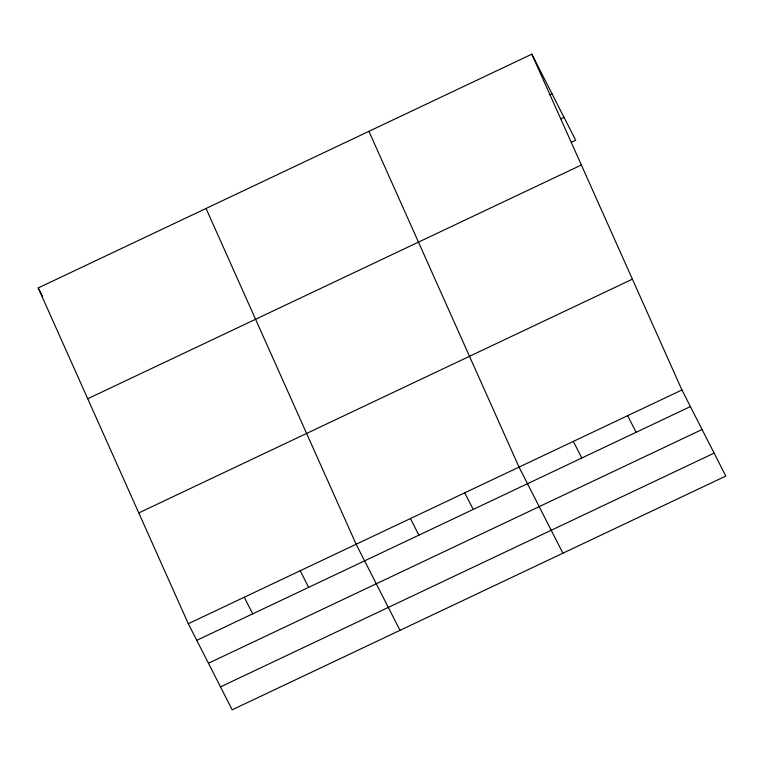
<?xml version="1.0" encoding="UTF-8"?>
<svg xmlns="http://www.w3.org/2000/svg" width="764" height="764" viewBox="0 0 764 764"><rect width="100%" height="100%" fill="white"/><g stroke="black" fill="none" stroke-linecap="round" stroke-linejoin="round"><path stroke-width="1.15" d="M531.83 54.187L681.937 389.974L725.8 476.058L232.17 709.813L188.307 623.73L38.2 287.942L531.83 54.187L575.693 140.27L571.434 142.285M549.851 94.726L551.98 93.724M560.814 118.859L564.013 117.341M87.736 398.751L581.366 164.995M138.771 512.921L632.401 279.166M188.307 623.73L681.937 389.974M196.768 640.337L690.398 406.582M208.448 663.257L702.078 429.511M220.481 686.884L714.12 453.128M627.645 415.692L636.097 432.29M573.344 441.401L581.805 458.008M562.896 553.193L519.043 467.119L368.936 131.332M464.741 492.828L473.202 509.435M410.44 518.546L418.901 535.144M400.002 630.338L356.139 544.255L206.032 208.467M300.195 570.746L308.656 587.354M244.251 597.238L252.712 613.845M38.2 287.942L42.431 296.251"/></g></svg>
